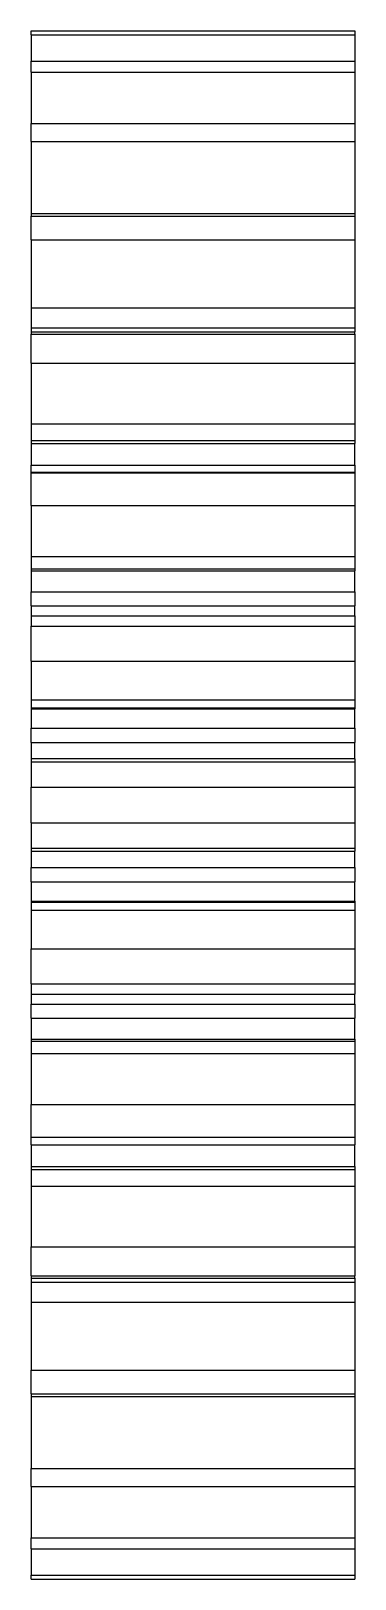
# Model space of a CAD drawing. Extents: x -49 to 4846, y -968 to 1090.
# Drawn here: x 678.8 to 698.8, y 90.3 to 185.9 of the extents above; entities that cross this region are included whole.
import ezdxf

# ---------------------------------------------------------------- set-up
doc = ezdxf.new("R2010")
doc.units = 0
doc.layers.get('0').update_dxf_attribs({"linetype": 'CONTINUOUS'})

msp = doc.modelspace()

# ---------------------------------------------------------------- linework, layer by layer
at = {"color": 1}
for p, q in [((678.846913, 185.94715), (698.846913, 185.94715)), ((678.846913, 185.716152), (678.846913, 185.94715)), ((678.846913, 185.716153), (678.846913, 184.087182)), ((678.846913, 185.716152), (698.846913, 185.716152)), ((698.846913, 185.94715), (698.846913, 185.716152)), ((698.846913, 185.716153), (698.846913, 184.087182)), ((678.846913, 184.087182), (698.846913, 184.087182)), ((678.846913, 183.404285), (678.846913, 184.087182)), ((698.846913, 184.087182), (698.846913, 183.404285)), ((678.846913, 183.404287), (678.846913, 180.217539)), ((678.846913, 183.404285), (698.846913, 183.404285)), ((698.846913, 183.404287), (698.846913, 180.217539)), ((678.846913, 180.217539), (698.846913, 180.217539)), ((678.846913, 179.112589), (678.846913, 180.217539)), ((698.846913, 180.217539), (698.846913, 179.112589)), ((678.846913, 179.11259), (678.846913, 174.660652)), ((678.846913, 179.112589), (698.846913, 179.112589)), ((698.846913, 179.11259), (698.846913, 174.660652)), ((678.846913, 174.660656), (678.846913, 174.507343)), ((678.846913, 174.660652), (698.846913, 174.660652)), ((678.846913, 174.507343), (698.846913, 174.507343)), ((678.846913, 173.028631), (678.846913, 174.507343)), ((698.846913, 174.660656), (698.846913, 174.507343)), ((698.846913, 174.507343), (698.846913, 173.028631)), ((678.846913, 173.028632), (678.846913, 168.834302)), ((678.846913, 173.028631), (698.846913, 173.028631)), ((698.846913, 173.028632), (698.846913, 168.834302)), ((678.846913, 168.834305), (678.846913, 167.60126)), ((678.846913, 168.834302), (698.846913, 168.834302)), ((698.846913, 168.834305), (698.846913, 167.60126)), ((678.846913, 167.60126), (698.846913, 167.60126)), ((678.846913, 167.60126), (678.846913, 167.356799)), ((698.846913, 167.60126), (698.846913, 167.356799)), ((678.846913, 167.356799), (698.846913, 167.356799)), ((678.846913, 167.356799), (678.846913, 167.206156)), ((678.846913, 167.206156), (698.846913, 167.206156)), ((678.846913, 165.418308), (678.846913, 167.206156)), ((698.846913, 167.206156), (698.846913, 167.356799)), ((698.846913, 167.206156), (698.846913, 165.418308)), ((678.846913, 165.41831), (678.846913, 161.6649)), ((678.846913, 165.418308), (698.846913, 165.418308)), ((698.846913, 165.41831), (698.846913, 161.6649)), ((678.846913, 161.664903), (678.846913, 160.638996)), ((678.846913, 161.6649), (698.846913, 161.6649)), ((698.846913, 161.664903), (698.846913, 160.638996)), ((678.846913, 160.638996), (698.846913, 160.638996)), ((678.846913, 160.638996), (678.846913, 160.451557)), ((678.846913, 160.451557), (698.846913, 160.451557)), ((678.846913, 160.451557), (678.846913, 159.117851)), ((698.846913, 160.638996), (698.846913, 160.451557)), ((698.846913, 159.117851), (698.846913, 160.451557)), ((678.846913, 159.117851), (698.846913, 159.117851)), ((678.846913, 158.660376), (678.846913, 159.117851)), ((698.846913, 159.117851), (698.846913, 158.660376)), ((698.846913, 158.660376), (678.846913, 158.660376)), ((678.846913, 158.660376), (678.846913, 158.633075)), ((678.846913, 158.633075), (698.846913, 158.633075)), ((678.846913, 156.61423), (678.846913, 158.633075)), ((698.846913, 158.660376), (698.846913, 158.633075)), ((698.846913, 158.633075), (698.846913, 156.61423)), ((678.846913, 156.614231), (678.846913, 153.465784)), ((678.846913, 156.61423), (698.846913, 156.61423)), ((698.846913, 156.614231), (698.846913, 153.465784)), ((678.846913, 153.465787), (678.846913, 152.691855)), ((678.846913, 153.465784), (698.846913, 153.465784)), ((698.846913, 153.465787), (698.846913, 152.691855)), ((678.846913, 152.691855), (698.846913, 152.691855)), ((678.846913, 152.691855), (678.846913, 152.569631)), ((678.846913, 152.569631), (698.846913, 152.569631)), ((678.846913, 152.569631), (678.846913, 151.278548)), ((698.846913, 152.691855), (698.846913, 152.569631)), ((698.846913, 151.278548), (698.846913, 152.569631)), ((678.846913, 151.278548), (698.846913, 151.278548)), ((678.846913, 150.422303), (678.846913, 151.278548)), ((698.846913, 151.278548), (698.846913, 150.422303)), ((678.846913, 150.422303), (698.846913, 150.422303)), ((678.846913, 150.422303), (678.846913, 149.80514)), ((698.846913, 149.80514), (698.846913, 150.422303)), ((678.846913, 149.80514), (698.846913, 149.80514)), ((678.846913, 149.80514), (678.846913, 149.162785)), ((698.846913, 149.80514), (698.846913, 149.162785)), ((678.846913, 149.162785), (698.846913, 149.162785)), ((678.846913, 147.001176), (678.846913, 149.162785)), ((698.846913, 149.162785), (698.846913, 147.001176)), ((678.846913, 147.001177), (678.846913, 144.595295)), ((678.846913, 147.001176), (698.846913, 147.001176)), ((698.846913, 147.001177), (698.846913, 144.595295)), ((678.846913, 144.595297), (678.846913, 144.107165)), ((678.846913, 144.595295), (698.846913, 144.595295)), ((698.846913, 144.595297), (698.846913, 144.107165)), ((678.846913, 144.107165), (698.846913, 144.107165)), ((678.846913, 144.107165), (678.846913, 144.055497)), ((678.846913, 144.055497), (698.846913, 144.055497)), ((678.846913, 144.055497), (678.846913, 142.863465)), ((698.846913, 144.107165), (698.846913, 144.055497)), ((698.846913, 142.863465), (698.846913, 144.055497)), ((678.846913, 142.863465), (698.846913, 142.863465)), ((678.846913, 141.968087), (678.846913, 142.863465)), ((698.846913, 142.863465), (698.846913, 141.968087)), ((678.846913, 141.968087), (698.846913, 141.968087)), ((678.846913, 141.968087), (678.846913, 140.948147)), ((698.846913, 140.948147), (698.846913, 141.968087)), ((698.846913, 140.948147), (678.846913, 140.948147)), ((678.846913, 140.948147), (678.846913, 140.767351)), ((678.846913, 140.767351), (698.846913, 140.767351)), ((678.846913, 140.767351), (678.846913, 139.209184)), ((698.846913, 140.948147), (698.846913, 140.767351)), ((698.846913, 140.767351), (698.846913, 139.209184)), ((678.846913, 139.209184), (698.846913, 139.209184)), ((678.846913, 136.999283), (678.846913, 139.209184)), ((698.846913, 139.209184), (698.846913, 136.999283)), ((678.846913, 136.999284), (678.846913, 135.441115)), ((678.846913, 136.999283), (698.846913, 136.999283)), ((698.846913, 136.999284), (698.846913, 135.441115)), ((678.846913, 135.441116), (678.846913, 135.260118)), ((678.846913, 135.441115), (698.846913, 135.441115)), ((678.846913, 135.260907), (678.846913, 134.24038)), ((678.846913, 135.260118), (698.846913, 135.260118)), ((698.846913, 135.441116), (698.846913, 135.260118)), ((698.846913, 134.24038), (698.846913, 135.260907)), ((678.846913, 134.24038), (698.846913, 134.24038)), ((678.846913, 133.345003), (678.846913, 134.24038)), ((698.846913, 134.24038), (698.846913, 133.345003)), ((678.846913, 133.345003), (698.846913, 133.345003)), ((678.846913, 133.345003), (678.846913, 132.15297)), ((698.846913, 132.15297), (698.846913, 133.345003)), ((678.846913, 132.15297), (698.846913, 132.15297)), ((678.846913, 132.15297), (678.846913, 132.101302)), ((678.846913, 132.101303), (678.846913, 131.613171)), ((678.846913, 132.101302), (698.846913, 132.101302)), ((698.846913, 132.15297), (698.846913, 132.101302)), ((698.846913, 132.101303), (698.846913, 131.613171)), ((678.846913, 131.613171), (698.846913, 131.613171)), ((678.846913, 131.613171), (678.846913, 129.207291)), ((698.846913, 131.613171), (698.846913, 129.207291)), ((678.846913, 129.207291), (698.846913, 129.207291)), ((678.846913, 127.045682), (678.846913, 129.207291)), ((698.846913, 129.207291), (698.846913, 127.045682)), ((678.846913, 127.045682), (698.846913, 127.045682)), ((678.846913, 127.045682), (678.846913, 126.403327)), ((678.846913, 126.403327), (698.846913, 126.403327)), ((678.846913, 126.403327), (678.846913, 125.786164)), ((698.846913, 127.045682), (698.846913, 126.403327)), ((698.846913, 125.786164), (698.846913, 126.403327)), ((678.846913, 125.786164), (698.846913, 125.786164)), ((678.846913, 124.929919), (678.846913, 125.786164)), ((698.846913, 125.786164), (698.846913, 124.929919)), ((678.846913, 124.929919), (698.846913, 124.929919)), ((678.846913, 124.929919), (678.846913, 123.638836)), ((698.846913, 123.638836), (698.846913, 124.929919)), ((678.846913, 123.638836), (698.846913, 123.638836)), ((678.846913, 123.638836), (678.846913, 123.516612)), ((678.846913, 123.516615), (678.846913, 122.742681)), ((678.846913, 123.516612), (698.846913, 123.516612)), ((698.846913, 123.638836), (698.846913, 123.516612)), ((698.846913, 123.516615), (698.846913, 122.742681)), ((678.846913, 122.742681), (698.846913, 122.742681)), ((678.846913, 122.742681), (678.846913, 119.594237)), ((698.846913, 122.742681), (698.846913, 119.594237)), ((678.846913, 119.594237), (698.846913, 119.594237)), ((678.846913, 117.575392), (678.846913, 119.594237)), ((698.846913, 119.594237), (698.846913, 117.575392)), ((678.846913, 117.575392), (698.846913, 117.575392)), ((678.846913, 117.575392), (678.846913, 117.548092)), ((698.846913, 117.548092), (678.846913, 117.548092)), ((678.846913, 117.090616), (678.846913, 117.548092)), ((678.846913, 117.090616), (698.846913, 117.090616)), ((678.846913, 117.090616), (678.846913, 115.75691)), ((698.846913, 117.575392), (698.846913, 117.548092)), ((698.846913, 117.548092), (698.846913, 117.090616)), ((698.846913, 115.75691), (698.846913, 117.090616)), ((678.846913, 115.75691), (698.846913, 115.75691)), ((678.846913, 115.75691), (678.846913, 115.569471)), ((678.846913, 115.569475), (678.846913, 114.543565)), ((678.846913, 115.569471), (698.846913, 115.569471)), ((698.846913, 115.75691), (698.846913, 115.569471)), ((698.846913, 115.569475), (698.846913, 114.543565)), ((678.846913, 114.543565), (698.846913, 114.543565)), ((678.846913, 114.543565), (678.846913, 110.790159)), ((698.846913, 114.543565), (698.846913, 110.790159)), ((678.846913, 110.790159), (698.846913, 110.790159)), ((678.846913, 109.002312), (678.846913, 110.790159)), ((698.846913, 110.790159), (698.846913, 109.002312)), ((678.846913, 109.002312), (698.846913, 109.002312)), ((678.846913, 109.002312), (678.846913, 108.851669)), ((678.846913, 108.851669), (698.846913, 108.851669)), ((678.846913, 108.851669), (678.846913, 108.607207)), ((678.846913, 108.607213), (678.846913, 107.374163)), ((678.846913, 108.607207), (698.846913, 108.607207)), ((698.846913, 108.851669), (698.846913, 109.002312)), ((698.846913, 108.851669), (698.846913, 108.607207)), ((698.846913, 108.607213), (698.846913, 107.374163)), ((678.846913, 107.374163), (698.846913, 107.374163)), ((678.846913, 107.374163), (678.846913, 103.179837)), ((698.846913, 107.374163), (698.846913, 103.179837)), ((678.846913, 103.179837), (698.846913, 103.179837)), ((678.846913, 101.701125), (678.846913, 103.179837)), ((698.846913, 103.179837), (698.846913, 101.701125)), ((678.846913, 101.701125), (698.846913, 101.701125)), ((678.846913, 101.701125), (678.846913, 101.547813)), ((678.846913, 101.547813), (698.846913, 101.547813)), ((678.846913, 101.547813), (678.846913, 97.095878)), ((698.846913, 101.701125), (698.846913, 101.547813)), ((698.846913, 101.547813), (698.846913, 97.095878)), ((678.846913, 97.095878), (698.846913, 97.095878)), ((678.846913, 95.990928), (678.846913, 97.095878)), ((698.846913, 97.095878), (698.846913, 95.990928)), ((678.846913, 95.990928), (698.846913, 95.990928)), ((678.846913, 95.990928), (678.846913, 92.804182)), ((698.846913, 95.990928), (698.846913, 92.804182)), ((678.846913, 92.804182), (698.846913, 92.804182)), ((678.846913, 92.121285), (678.846913, 92.804182)), ((678.846913, 92.121285), (698.846913, 92.121285)), ((678.846913, 92.121285), (678.846913, 90.492315)), ((698.846913, 92.804182), (698.846913, 92.121285)), ((698.846913, 92.121285), (698.846913, 90.492315)), ((678.846913, 90.492315), (698.846913, 90.492315)), ((678.846913, 90.261318), (678.846913, 90.492315)), ((678.846913, 90.261318), (698.846913, 90.261318)), ((698.846913, 90.492315), (698.846913, 90.261318))]:
    msp.add_line(p, q, dxfattribs=at)

doc.saveas('drawing.dxf')
